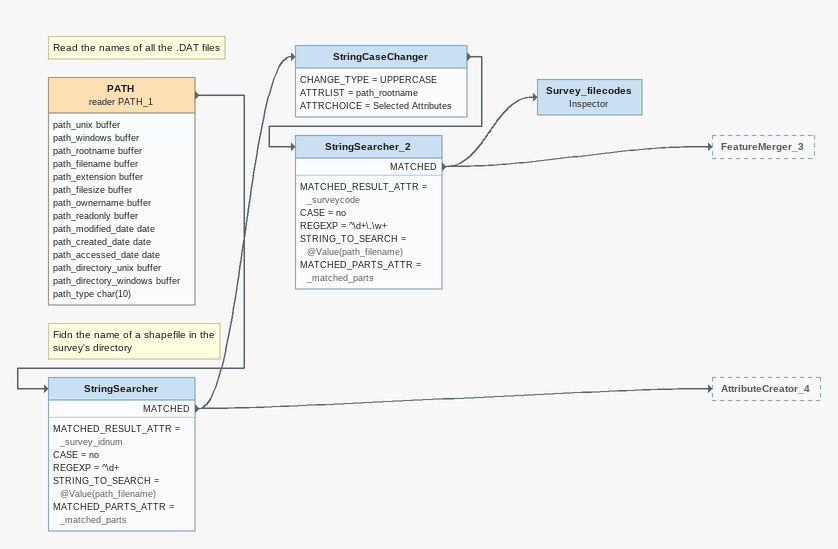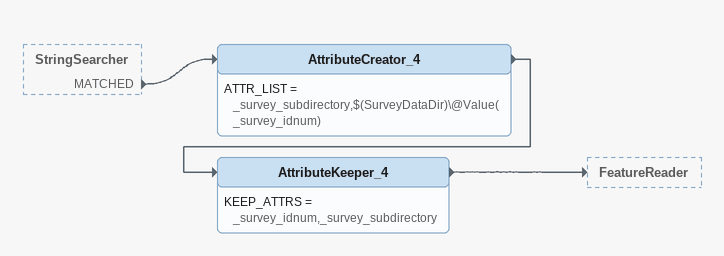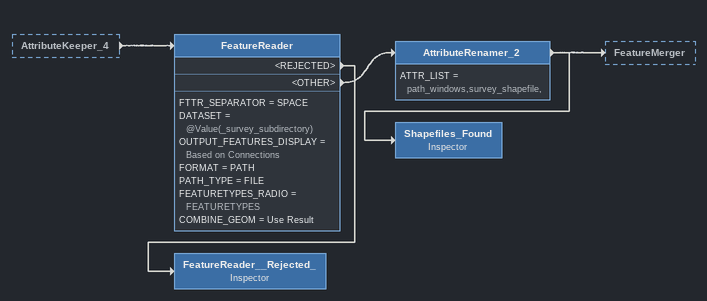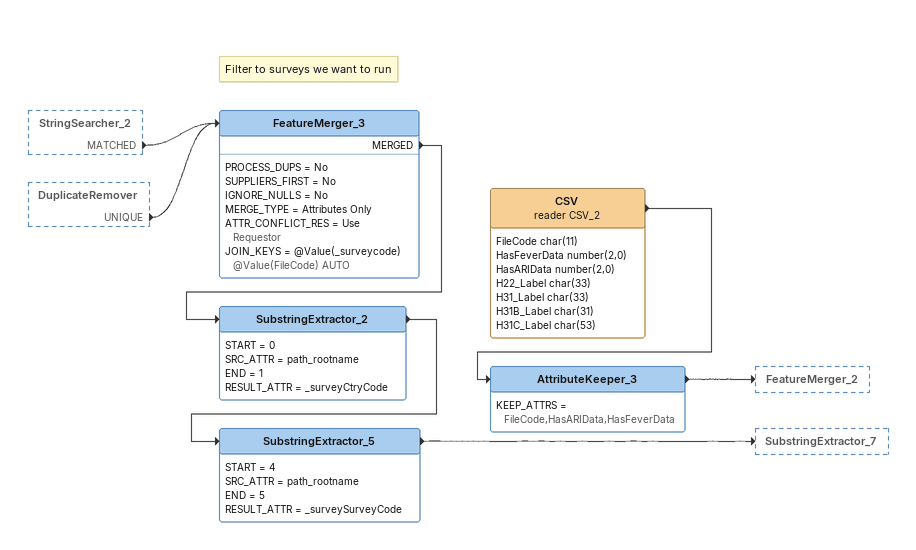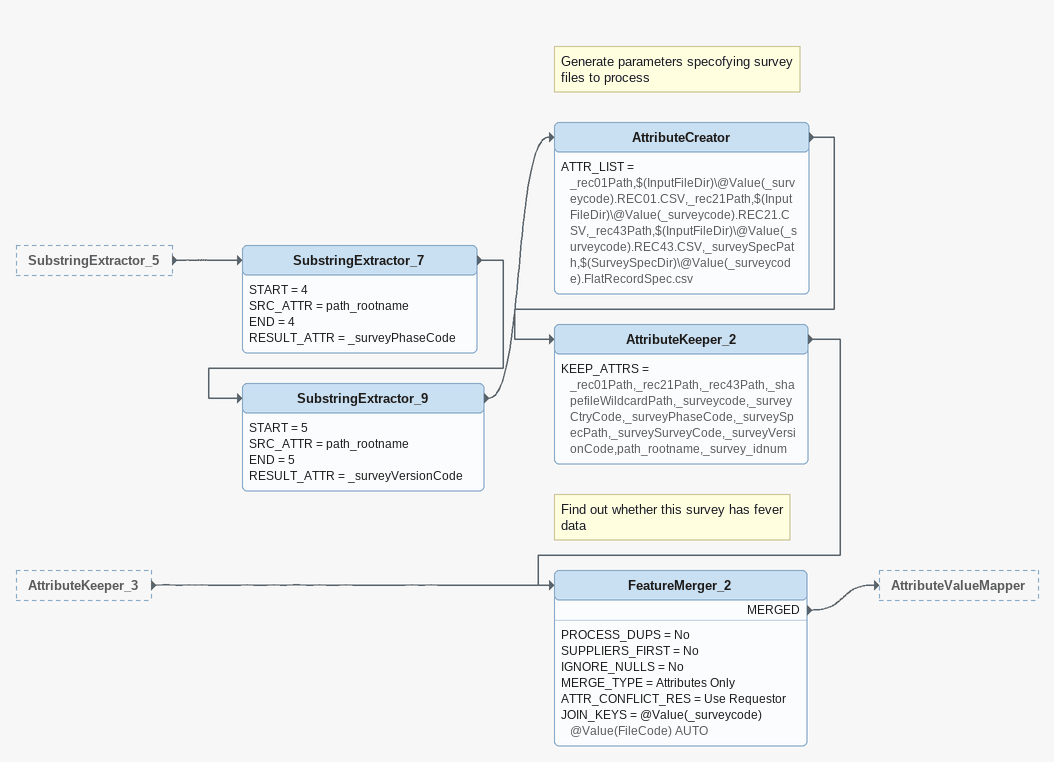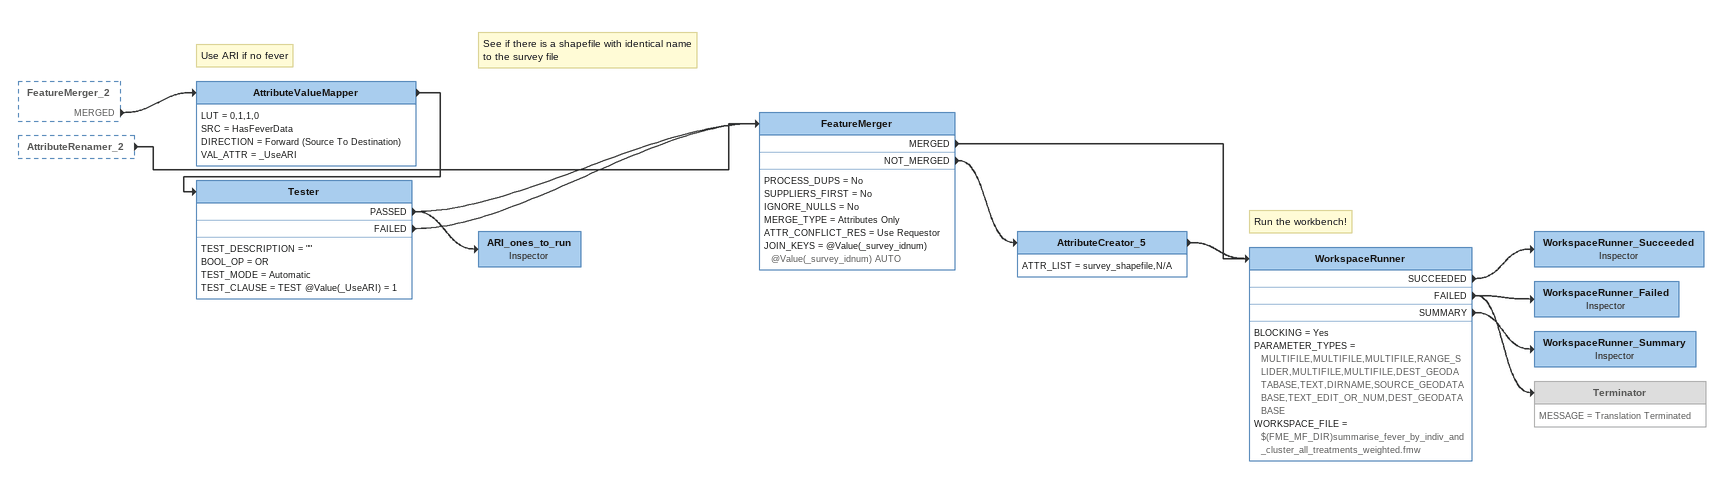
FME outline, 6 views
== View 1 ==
Note: Read the names of all the .DAT files
PATH (reader PATH_1)
    attributes: path_unix buffer, path_windows buffer, path_rootname buffer, path_filename buffer, path_extension buffer, path_filesize buffer, path_ownername buffer, path_readonly buffer, path_modified_date date, path_created_date date, path_accessed_date date, path_directory_unix buffer, path_directory_windows buffer, path_type char(10)
    -> StringSearcher
Note: Fidn the name of a shapefile in the survey's directory
StringSearcher
    MATCHED_RESULT_ATTR = _survey_idnum
    CASE = no
    REGEXP = ^\d+
    STRING_TO_SEARCH = @Value(path_filename)
    MATCHED_PARTS_ATTR = _matched_parts
    MATCHED -> StringCaseChanger
    MATCHED -> AttributeCreator_4
StringCaseChanger
    CHANGE_TYPE = UPPERCASE
    ATTRLIST = path_rootname
    ATTRCHOICE = Selected Attributes
    -> StringSearcher_2
StringSearcher_2
    MATCHED_RESULT_ATTR = _surveycode
    CASE = no
    REGEXP = ^\d+\.\w+
    STRING_TO_SEARCH = @Value(path_filename)
    MATCHED_PARTS_ATTR = _matched_parts
    MATCHED -> Survey_filecodes
    MATCHED -> FeatureMerger_3
Survey_filecodes: Inspector

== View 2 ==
StringSearcher [outside]
    MATCHED -> AttributeCreator_4
AttributeCreator_4
    ATTR_LIST = _survey_subdirectory,$(SurveyDataDir)\@Value(_survey_idnum)
    -> AttributeKeeper_4
AttributeKeeper_4
    KEEP_ATTRS = _survey_idnum,_survey_subdirectory
    -> FeatureReader

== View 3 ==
AttributeKeeper_4 [outside]
    -> FeatureReader
FeatureReader
    FTTR_SEPARATOR = SPACE
    DATASET = @Value(_survey_subdirectory)
    OUTPUT_FEATURES_DISPLAY = Based on Connections
    FORMAT = PATH
    PATH_TYPE = FILE
    FEATURETYPES_RADIO = FEATURETYPES
    COMBINE_GEOM = Use Result
    <REJECTED> -> FeatureReader__Rejected_
    <OTHER> -> AttributeRenamer_2
AttributeRenamer_2
    ATTR_LIST = path_windows,survey_shapefile,
    -> Shapefiles_Found
    -> FeatureMerger
Shapefiles_Found: Inspector
FeatureReader__Rejected_: Inspector

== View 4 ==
StringSearcher_2 [outside]
    MATCHED -> FeatureMerger_3
DuplicateRemover [outside]
    UNIQUE -> FeatureMerger_3
CSV (reader CSV_2)
    attributes: FileCode char(11), HasFeverData number(2,0), HasARIData number(2,0), H22_Label char(33), H31_Label char(33), H31B_Label char(31), H31C_Label char(53)
    -> AttributeKeeper_3
AttributeKeeper_3
    KEEP_ATTRS = FileCode,HasARIData,HasFeverData
    -> FeatureMerger_2
Note: Filter to surveys we want to run
FeatureMerger_3
    PROCESS_DUPS = No
    SUPPLIERS_FIRST = No
    IGNORE_NULLS = No
    MERGE_TYPE = Attributes Only
    ATTR_CONFLICT_RES = Use Requestor
    JOIN_KEYS = @Value(_surveycode) @Value(FileCode) AUTO
    MERGED -> SubstringExtractor_2
SubstringExtractor_2
    START = 0
    SRC_ATTR = path_rootname
    END = 1
    RESULT_ATTR = _surveyCtryCode
    -> SubstringExtractor_5
SubstringExtractor_5
    START = 4
    SRC_ATTR = path_rootname
    END = 5
    RESULT_ATTR = _surveySurveyCode
    -> SubstringExtractor_7

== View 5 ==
SubstringExtractor_5 [outside]
    -> SubstringExtractor_7
AttributeKeeper_3 [outside]
    -> FeatureMerger_2
SubstringExtractor_7
    START = 4
    SRC_ATTR = path_rootname
    END = 4
    RESULT_ATTR = _surveyPhaseCode
    -> SubstringExtractor_9
SubstringExtractor_9
    START = 5
    SRC_ATTR = path_rootname
    END = 5
    RESULT_ATTR = _surveyVersionCode
    -> AttributeCreator
Note: Generate parameters specofying survey files to process
AttributeCreator
    ATTR_LIST = _rec01Path,$(InputFileDir)\@Value(_surveycode).REC01.CSV,_rec21Path,$(InputFileDir)\@Value(_surveycode).REC21.CSV,_rec43Path,$(InputFileDir)\@Value(_surveycode).REC43.CSV,_surveySpecPath,$(SurveySpecDir)\@Value(_surveycode).FlatRecordSpec.csv
    -> AttributeKeeper_2
AttributeKeeper_2
    KEEP_ATTRS = _rec01Path,_rec21Path,_rec43Path,_shapefileWildcardPath,_surveycode,_surveyCtryCode,_surveyPhaseCode,_surveySpecPath,_surveySurveyCode,_surveyVersionCode,path_rootname,_survey_idnum
    -> FeatureMerger_2
Note: Find out whether this survey has fever data
FeatureMerger_2
    PROCESS_DUPS = No
    SUPPLIERS_FIRST = No
    IGNORE_NULLS = No
    MERGE_TYPE = Attributes Only
    ATTR_CONFLICT_RES = Use Requestor
    JOIN_KEYS = @Value(_surveycode) @Value(FileCode) AUTO
    MERGED -> AttributeValueMapper

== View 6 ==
FeatureMerger_2 [outside]
    MERGED -> AttributeValueMapper
AttributeRenamer_2 [outside]
    -> FeatureMerger
Note: Use ARI if no fever
AttributeValueMapper
    LUT = 0,1,1,0
    SRC = HasFeverData
    DIRECTION = Forward (Source To Destination)
    VAL_ATTR = _UseARI
    -> Tester
Tester
    TEST_DESCRIPTION = ""
    BOOL_OP = OR
    TEST_MODE = Automatic
    TEST_CLAUSE = TEST @Value(_UseARI) = 1
    PASSED -> FeatureMerger
    PASSED -> ARI_ones_to_run
    FAILED -> FeatureMerger
Note: See if there is a shapefile with identical name to the survey file
FeatureMerger
    PROCESS_DUPS = No
    SUPPLIERS_FIRST = No
    IGNORE_NULLS = No
    MERGE_TYPE = Attributes Only
    ATTR_CONFLICT_RES = Use Requestor
    JOIN_KEYS = @Value(_survey_idnum) @Value(_survey_idnum) AUTO
    MERGED -> WorkspaceRunner
    NOT_MERGED -> AttributeCreator_5
AttributeCreator_5
    ATTR_LIST = survey_shapefile,N/A
    -> WorkspaceRunner
Note: Run the workbench!
WorkspaceRunner
    BLOCKING = Yes
    PARAMETER_TYPES = MULTIFILE,MULTIFILE,MULTIFILE,RANGE_SLIDER,MULTIFILE,MULTIFILE,DEST_GEODATABASE,TEXT,DIRNAME,SOURCE_GEODATABASE,TEXT_EDIT_OR_NUM,DEST_GEODATABASE
    WORKSPACE_FILE = $(FME_MF_DIR)summarise_fever_by_indiv_and_cluster_all_treatments_weighted.fmw
    SUCCEEDED -> WorkspaceRunner_Succeeded
    FAILED -> WorkspaceRunner_Failed
    SUMMARY -> WorkspaceRunner_Summary
    FAILED -> Terminator
WorkspaceRunner_Succeeded: Inspector
WorkspaceRunner_Failed: Inspector
WorkspaceRunner_Summary: Inspector
Terminator [off]
    MESSAGE = Translation Terminated
ARI_ones_to_run: Inspector
